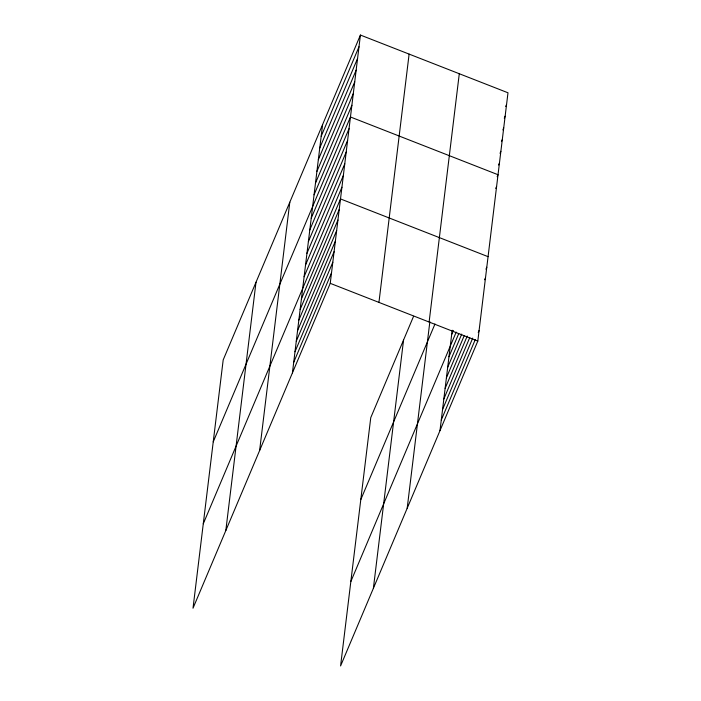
<?xml version="1.0" encoding="UTF-8"?>
<svg xmlns="http://www.w3.org/2000/svg" width="701" height="701" viewBox="0 0 701 701"><rect width="100%" height="100%" fill="white"/><g stroke="black" fill="none" stroke-linecap="round" stroke-linejoin="round"><path stroke-width="1.05" d="M225.818 530.552L255.996 282.258M259.624 450.533L289.793 202.239M292.431 372.871L322.6 124.576M360.419 35.05L223.19 359.92L193.012 608.214L330.241 283.344L360.419 35.05L507.988 92.786L477.81 341.08L340.581 665.95L370.759 417.656L413.581 316.282M378.943 302.394L409.112 54.1M373.388 588.288L403.566 339.994M429.117 322.022L459.286 73.736M407.185 508.269L429.862 321.698M439.991 430.607L452.198 330.224M321.181 136.283L359 46.757M319.761 147.981L357.571 58.463M318.333 159.688L356.152 70.161M316.913 171.394L354.732 81.868M315.494 183.101L353.304 93.575M314.066 194.808L351.884 105.281M213.227 441.858L350.465 116.988L498.025 174.724L497.175 176.731M311.226 218.213L349.037 128.695M309.798 229.919L347.617 140.393M308.379 241.626L346.198 152.099M306.95 253.333L344.769 163.806M305.531 265.039L343.35 175.513M304.111 276.746L341.93 187.22M203.272 523.796L340.502 198.926L488.071 256.662M301.404 299.003L339.223 209.476M300.124 309.553L337.943 220.026M298.836 320.103L336.655 230.576M297.557 330.662L335.376 241.135M296.278 341.212L334.088 251.685M294.99 351.762L332.809 262.235M293.71 362.312L331.529 272.785M505.71 106.499L506.56 104.493M504.291 118.206L505.141 116.2M502.871 129.913L503.721 127.897M501.443 141.62L502.293 139.604M500.023 153.326L500.873 151.311M498.604 165.033L499.454 163.018M360.796 499.594L434.979 323.993M495.756 188.438L496.606 186.431M451.681 334.482L453.381 330.451M350.842 581.532L456.202 332.099M448.973 356.739L458.743 333.597M485.942 269.219L486.792 267.212M447.694 367.289L461.714 334.097M484.654 279.778L485.504 277.762M446.406 377.839L464.255 335.595M445.126 388.398L467.217 336.086M443.847 398.948L469.758 337.584M442.559 409.498L472.728 338.084M441.279 420.048L475.269 339.582M478.248 332.537L479.098 330.522M330.241 283.344L477.81 341.08"/></g></svg>
